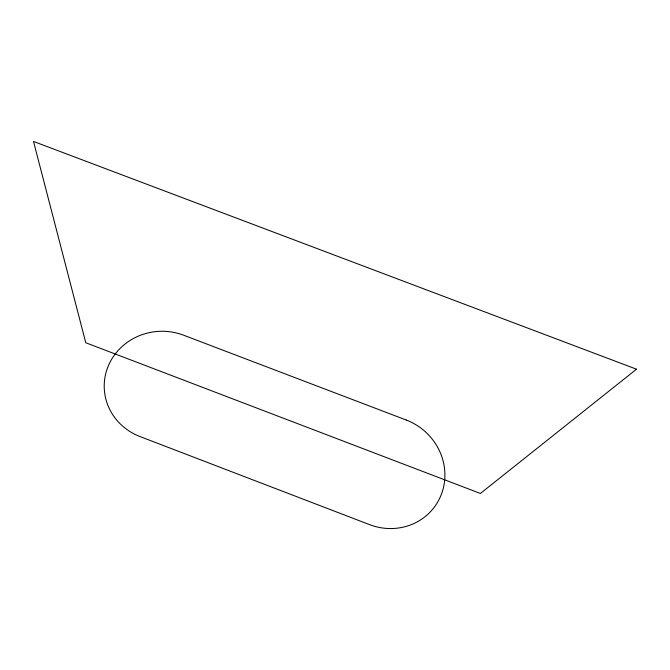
<?xml version="1.0" encoding="UTF-8"?>
<svg xmlns="http://www.w3.org/2000/svg" width="670" height="670" viewBox="0 0 670 670"><rect width="100%" height="100%" fill="white"/><g stroke="black" fill="none" stroke-linecap="round" stroke-linejoin="round"><path stroke-width="1" d="M636.5 369.187L480.398 493.472L85.777 342.739L33.5 141.445L636.5 369.187M406.162 419.99L183.588 335.201A57.679 54.639 -2.2 0 0 108.481 365.502A57.679 54.639 -2.2 0 0 140.055 436.58L369.497 524.61A58.022 55.183 37.1 0 0 441.873 492.961A58.022 55.183 37.1 0 0 406.162 419.99"/></g></svg>
